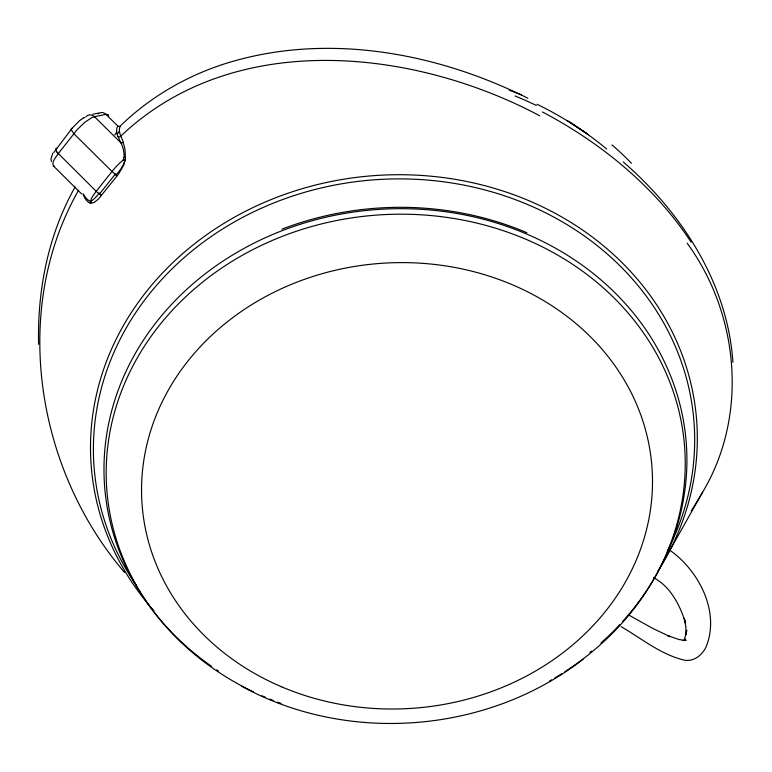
<?xml version="1.0" encoding="UTF-8"?>
<svg xmlns="http://www.w3.org/2000/svg" width="772" height="772" viewBox="0 0 772 772"><rect width="100%" height="100%" fill="white"/><g stroke="black" fill="none" stroke-linecap="round" stroke-linejoin="round"><path stroke-width="1.16" d="M38.6 344.283C37.278 289.925 48.26 234.572 75.116 186.94M123.694 157.43L123.327 160.566M125.624 157.247L123.723 165.208L118.521 174.057L98.498 199.002L94.184 202.467L90.739 203.181A1.94 1.631 -89.6 0 0 90.459 201.28L91.656 198.114A17.968 3.754 -47.1 0 1 96.22 191.331L112.008 171.48L73.803 133.633L71.236 129.715A9.332 2.905 38.1 0 1 72.085 128.258L79.825 120.422M125.363 159.621L125.373 159.553A1.978 0.888 8.6 0 1 123.568 159.64L118.83 163.934A18.055 3.792 -47.3 0 0 111.998 171.48M684.417 639.689L686.771 630.261L685.941 634.729L685.864 627.009L684.243 618.189L685.478 622.811C679.929 605.258 670.578 586.498 653.517 577.697M52.892 153.136L50.923 158.935L51.425 161.425M53.837 152.47L72.085 128.258M660.321 567.246L702.597 492.208C748.502 415.461 739.18 314.561 687.167 243.18M78.609 190.201C11.406 308.173 35.512 464.377 120.162 567.198A338.175 322.58 -78.7 0 0 124.524 572.419M702.597 492.208L693.787 506.992M691.258 510.871L693.159 507.957M684.175 640.548L685.237 639.033L684.127 640.258L679.148 639.563L667.616 635.626L670.038 636.62L652.909 628.495L628.35 614.821M112.008 171.48A5.993 1.901 38.6 0 0 115.337 174.086L99.559 193.907A5.964 1.969 38.4 0 1 96.23 191.331L57.08 152.287M121.204 125.103C148.803 98.517 182.385 78.406 218.563 65.861L221.024 65.002C322.156 31.575 434.231 51.425 527.845 98.208M80.298 120.056L83.781 117.788M583.101 659.22C487.508 733.554 348.018 744.459 241.848 686.356M83.974 117.691L84.534 117.441M685.488 639.776L684.224 640.278L686.154 640.258L682.641 640.577M281.925 229.178C360.119 199.128 449.719 199.842 526.919 232.729M81.514 193.869L53.393 165.893C51.338 161.589 56.163 157.112 58.267 153.609L77.383 129.406L84.746 122.391L91.569 117.759A25.997 6.244 -47.3 0 1 94.445 116.688L106.671 114.217L108.263 114.71L108.698 116.495M92.901 114.256L98.681 113.088M90.903 201.299L89.301 200.836A53.519 25.659 -69.1 0 1 83.694 194.554M54.494 166.231L53.393 165.893M90.671 203.171L89.523 202.766M509.375 90.256L521.447 94.831M539.773 115.8C412.566 48.115 233.154 29.027 120.799 136.133L123.346 142.009A2.055 1.612 -27.6 0 1 120.712 142.608L94.445 116.688M621.122 626.661C641.793 638.589 661.218 654.926 684.957 660.301C694.096 661.546 701.989 655.158 705.878 647.361C720.556 612.428 699.027 570.643 669.835 550.243M569.562 122.072L588.428 134.666L567.42 120.654M623.226 161.898C681.695 212.657 727.774 283.469 732.908 362.358M57.08 152.287L55.738 149.681A9.283 3.011 37.9 0 1 56.626 148.176M118.164 136.74L120.702 142.617M136.123 585.031A300.81 265.491 -4 0 1 377.604 179.577A300.81 265.491 -4 0 1 667.24 551.237M149.141 605.18A303.579 268.058 -4 0 1 182.134 254.104A303.579 268.058 -4 0 1 579.473 227.933A303.579 268.058 -4 0 1 657.541 571.695M153.956 610.768A303.579 268.058 -4 0 1 151.187 607.593M89.407 202.814A53.992 24.115 -67.7 0 1 82.932 193.733M99.549 193.878A2.017 0.685 36.5 0 1 101.267 195.615M115.337 174.047A2.026 0.627 40.4 0 1 116.987 175.881M122.951 142.463A53.471 26.373 -58.7 0 1 125.151 157.565M118.174 136.721A2.046 1.612 -27.6 0 0 120.818 136.142A55.256 16.357 39 0 1 120.557 126.106M542.475 111.998A339.902 237.255 20.1 0 1 691.181 242.254M611.974 144.904A298.513 243.643 10.7 0 1 631.477 163.278M537.051 104.259A295.309 233.009 15.1 0 1 606.715 149.073M515.059 95.969A302.798 242.649 14.3 0 1 536.328 105.436M253.505 691.905A289.683 253.92 -4 0 1 166.598 316.665A289.683 253.92 -4 0 1 603.849 288.332A289.683 253.92 -4 0 1 564.882 671.736M561.852 673.667A289.683 253.92 -4 0 1 554.692 678.057M551.575 679.871A289.683 253.92 -4 0 1 549.49 681.068M281.027 703.437A289.683 253.92 -4 0 1 277.63 702.192M273.134 700.455A289.683 253.92 -4 0 1 269.775 699.114M265.336 697.261A289.683 253.92 -4 0 1 262.036 695.823M211.538 666.332A291.633 255.889 -4 0 1 168.962 307.227A291.633 255.889 -4 0 1 578.46 262.538A291.633 255.889 -4 0 1 622.657 621.47M619.916 624.471A291.633 255.889 -4 0 1 600.925 643.047M591.535 651.028A291.633 255.889 -4 0 1 589.943 652.33M218.341 670.936A291.633 255.889 -4 0 1 216.623 669.807M85.798 116.968A6.861 6.079 80.6 0 1 94.416 116.726M98.227 113.802A6.745 5.993 80.8 0 1 105.918 114.362L117.788 126A2.026 1.872 42.4 0 0 120.384 125.961M114.903 134.955A23.729 2.567 -62.7 0 1 116.562 132.311M118.029 136.663A57.939 17.283 39.2 0 1 117.971 126.145M120.683 142.637A52.95 28.612 -58.1 0 1 124.186 157.112M125.257 159.707A17.611 8.135 -55.2 0 1 115.52 175.234M99.279 192.875A18.113 5.558 -60 0 1 91.028 201.067M117.305 134.125A24.366 2.789 -60.4 0 1 119.361 131.24M281.597 686.819A255.619 223.031 -4 0 0 652.108 469.289A255.619 223.031 -4 0 0 257.346 301.273A255.619 223.031 -4 0 0 281.597 686.819"/></g></svg>
